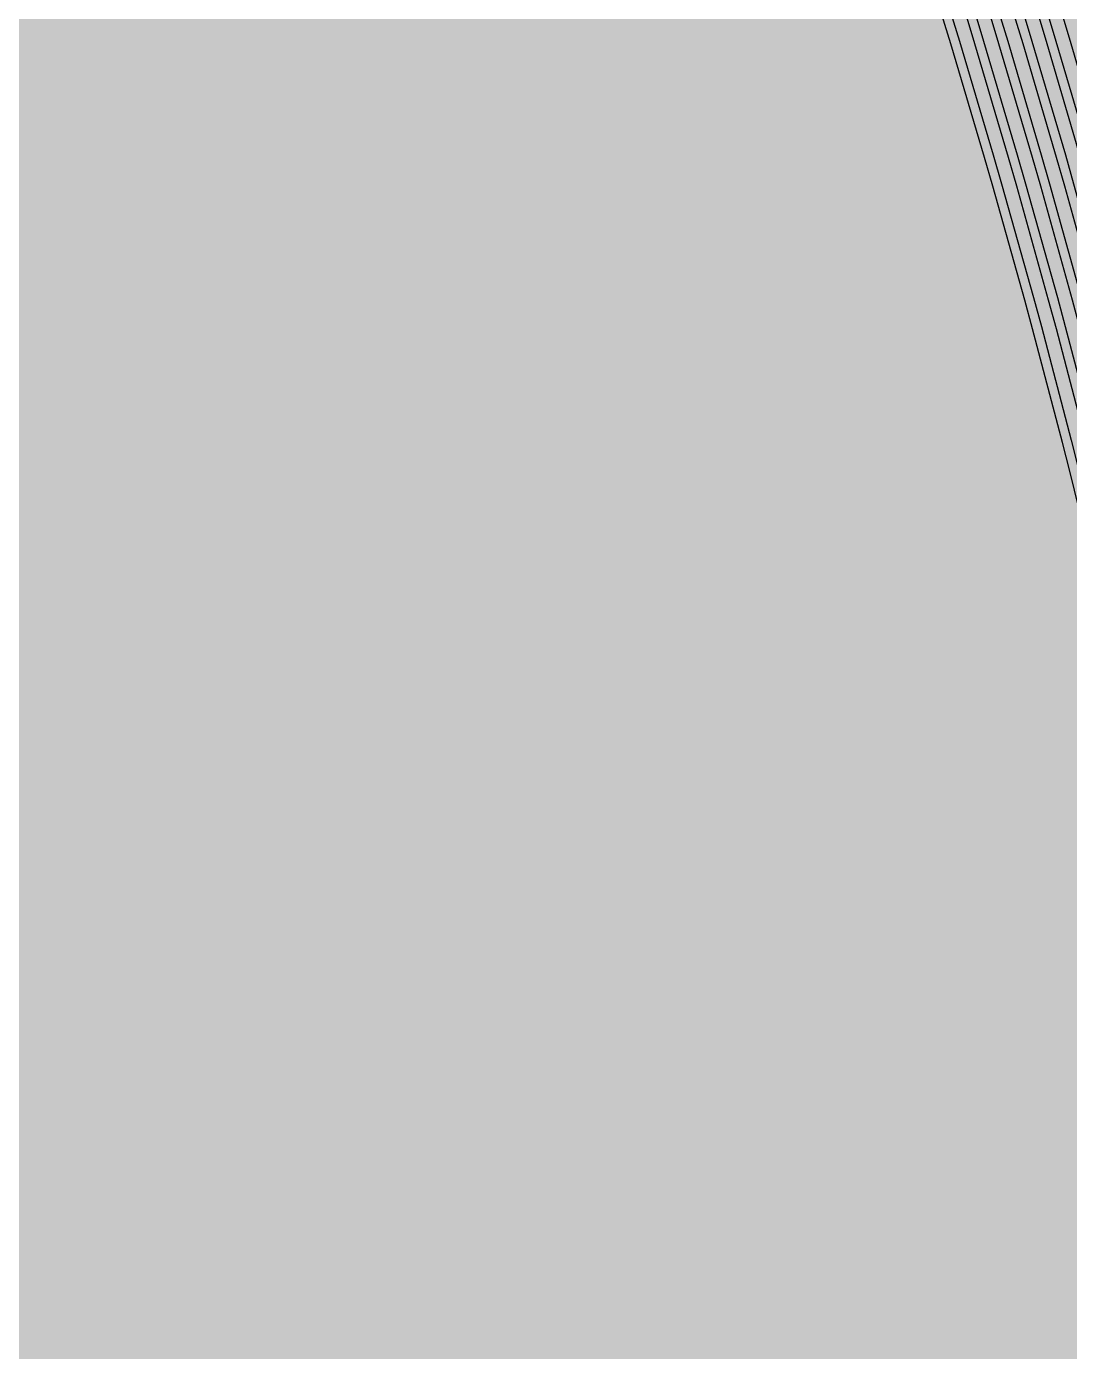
# Model space of a CAD drawing. Header units: metres. Extents: x -7220 to 10980, y -29667 to 1833.
# Drawn here: x 313.1 to 541.6, y -17403.7 to -17113.4 of the extents above; entities that cross this region are included whole.
import ezdxf

# ---------------------------------------------------------------- set-up
doc = ezdxf.new("R2010")
doc.units = ezdxf.units.M
doc.layers.add('Metal1', color=4, linetype='CONTINUOUS')
doc.layers.add('Polyimide', color=7, linetype='CONTINUOUS')

msp = doc.modelspace()

# ---------------------------------------------------------------- hatches: boundary and pattern name
at = {"layer": 'Polyimide'}
msp.add_hatch(color=7, dxfattribs=at).paths.add_polyline_path([(4099.45, -13861.55), (4142.64, -14152.77), (4214.18, -14438.35), (4313.36, -14715.55), (4439.24, -14981.69), (4590.59, -15234.21), (4765.97, -15470.68), (4963.68, -15688.82), (5181.82, -15886.53), (5418.29, -16061.91), (5670.81, -16213.26), (5936.95, -16339.14), (6214.15, -16438.32), (6499.73, -16509.85), (6790.95, -16553.05), (7085, -16567.5), (9980.38, -16567.5), (10058.79, -16571.35), (10136.45, -16582.87), (10212.6, -16601.95), (10286.52, -16628.4), (10357.49, -16661.96), (10424.83, -16702.32), (10487.89, -16749.09), (10546.06, -16801.81), (10598.78, -16859.98), (10645.55, -16923.04), (10685.91, -16990.38), (10719.48, -17061.35), (10745.93, -17135.27), (10765, -17211.43), (10776.52, -17289.08), (10780.38, -17367.5), (10780.38, -21957.3), (10741.61, -22012.91), (10705.97, -22070.59), (10673.58, -22130.14), (10644.53, -22191.39), (10618.92, -22254.16), (10596.82, -22318.25), (10578.3, -22383.46), (10563.41, -22449.6), (10552.21, -22516.46), (10544.72, -22583.84), (10540.97, -22651.53), (10540.97, -22719.32), (10544.72, -22787.01), (10552.21, -22854.38), (10563.41, -22921.24), (10578.3, -22987.38), (10596.82, -23052.6), (10618.92, -23116.68), (10644.53, -23179.45), (10673.58, -23240.71), (10705.97, -23300.26), (10741.61, -23357.93), (10780.38, -23413.54), (10780.38, -28667.5), (10776.52, -28745.91), (10765, -28823.57), (10745.93, -28899.73), (10719.48, -28973.65), (10685.91, -29044.62), (10645.55, -29111.96), (10598.78, -29175.01), (10546.06, -29233.19), (10487.89, -29285.91), (10424.83, -29332.68), (10357.49, -29373.04), (10286.52, -29406.6), (10212.6, -29433.05), (10136.45, -29452.13), (10058.79, -29463.65), (9980.38, -29467.5), (-6219.63, -29467.5), (-6298.04, -29463.65), (-6375.7, -29452.13), (-6451.85, -29433.05), (-6525.77, -29406.6), (-6596.74, -29373.04), (-6664.08, -29332.68), (-6727.14, -29285.91), (-6785.31, -29233.19), (-6838.03, -29175.01), (-6884.8, -29111.96), (-6925.16, -29044.62), (-6958.73, -28973.65), (-6985.18, -28899.73), (-7004.25, -28823.57), (-7015.77, -28745.91), (-7019.63, -28667.5), (-7019.63, -23426.32), (-6979.36, -23370.07), (-6942.33, -23311.63), (-6908.66, -23251.2), (-6878.45, -23188.96), (-6851.81, -23125.12), (-6828.81, -23059.88), (-6809.53, -22993.44), (-6794.04, -22926.02), (-6782.37, -22857.83), (-6774.57, -22789.09), (-6770.67, -22720.02), (-6770.67, -22650.84), (-6774.57, -22581.77), (-6782.37, -22513.03), (-6794.04, -22444.84), (-6809.53, -22377.42), (-6828.81, -22310.98), (-6851.81, -22245.74), (-6878.45, -22181.89), (-6908.66, -22119.66), (-6942.33, -22059.22), (-6979.36, -22000.79), (-7019.63, -21944.54), (-7019.63, -17367.5), (-7015.77, -17289.08), (-7004.25, -17211.43), (-6985.18, -17135.27), (-6958.73, -17061.35), (-6925.16, -16990.38), (-6884.8, -16923.04), (-6838.03, -16859.98), (-6785.31, -16801.81), (-6727.14, -16749.09), (-6664.08, -16702.32), (-6596.74, -16661.96), (-6525.77, -16628.4), (-6451.85, -16601.95), (-6375.7, -16582.87), (-6298.04, -16571.35), (-6219.63, -16567.5), (-3314, -16567.5), (-3019.95, -16553.05), (-2728.73, -16509.85), (-2443.15, -16438.32), (-2165.95, -16339.14), (-1899.81, -16213.26), (-1647.29, -16061.91), (-1410.82, -15886.53), (-1192.68, -15688.82), (-994.97, -15470.68), (-819.59, -15234.21), (-668.24, -14981.69), (-542.36, -14715.55), (-443.18, -14438.35), (-371.64, -14152.77), (-328.45, -13861.55), (-314, -13567.5), (-314, -13373.48), (-317.45, -13328.11), (-327.72, -13283.78), (-344.58, -13241.52), (-367.63, -13202.3), (-396.35, -13167.01), (-430.08, -13136.47), (-468.03, -13111.38), (-509.35, -13092.32), (-509.35, -13092.32), (-578.18, -13061.27), (-642.2, -13021.24), (-700.26, -12972.96), (-751.3, -12917.31), (-794.39, -12855.3), (-828.74, -12788.06), (-853.73, -12716.8), (-868.91, -12642.84), (-874, -12567.5), (-868.91, -12492.16), (-853.73, -12418.19), (-828.74, -12346.94), (-794.39, -12279.7), (-751.3, -12217.69), (-700.26, -12162.04), (-642.2, -12113.76), (-578.18, -12073.73), (-509.35, -12042.68), (-509.35, -12042.68), (-468.03, -12023.62), (-430.08, -11998.53), (-396.35, -11967.99), (-367.63, -11932.7), (-344.58, -11893.47), (-327.72, -11851.21), (-317.45, -11806.89), (-314, -11761.52), (-314, -11074.31), (-317.45, -11028.94), (-327.72, -10984.62), (-344.58, -10942.36), (-367.63, -10903.13), (-396.35, -10867.84), (-430.08, -10837.3), (-468.03, -10812.21), (-509.35, -10793.16), (-509.35, -10793.16), (-578.18, -10762.1), (-642.2, -10722.07), (-700.26, -10673.8), (-751.3, -10618.15), (-794.39, -10556.13), (-828.74, -10488.89), (-853.73, -10417.64), (-868.91, -10343.67), (-874, -10268.33), (-868.91, -10192.99), (-853.73, -10119.03), (-828.74, -10047.77), (-794.39, -9980.53), (-751.3, -9918.52), (-700.26, -9862.87), (-642.2, -9814.59), (-578.18, -9774.56), (-509.35, -9743.51), (-509.35, -9743.51), (-468.03, -9724.45), (-430.08, -9699.36), (-396.35, -9668.82), (-367.63, -9633.53), (-344.58, -9594.31), (-327.72, -9552.05), (-317.45, -9507.72), (-314, -9462.35), (-314, -8775.14), (-317.45, -8729.78), (-327.72, -8685.45), (-344.58, -8643.19), (-367.63, -8603.96), (-396.35, -8568.68), (-430.08, -8538.14), (-468.03, -8513.05), (-509.35, -8493.99), (-509.35, -8493.99), (-578.18, -8462.94), (-642.2, -8422.91), (-700.26, -8374.63), (-751.3, -8318.98), (-794.39, -8256.97), (-828.74, -8189.73), (-853.73, -8118.47), (-868.91, -8044.5), (-874, -7969.17), (-868.91, -7893.83), (-853.73, -7819.86), (-828.74, -7748.61), (-794.39, -7681.36), (-751.3, -7619.35), (-700.26, -7563.7), (-642.2, -7515.42), (-578.18, -7475.4), (-509.35, -7444.34), (-509.35, -7444.34), (-468.03, -7425.28), (-430.08, -7400.2), (-396.35, -7369.66), (-367.63, -7334.37), (-344.58, -7295.14), (-327.72, -7252.88), (-317.45, -7208.56), (-314, -7163.19), (-314, -6475.98), (-317.45, -6430.61), (-327.72, -6386.29), (-344.58, -6344.02), (-367.63, -6304.8), (-396.35, -6269.51), (-430.08, -6238.97), (-468.03, -6213.88), (-509.35, -6194.82), (-509.35, -6194.82), (-578.18, -6163.77), (-642.2, -6123.74), (-700.26, -6075.46), (-751.3, -6019.81), (-794.39, -5957.8), (-828.74, -5890.56), (-853.73, -5819.31), (-868.91, -5745.34), (-874, -5670), (-868.91, -5594.66), (-853.73, -5520.69), (-828.74, -5449.44), (-794.39, -5382.2), (-751.3, -5320.19), (-700.26, -5264.54), (-642.2, -5216.26), (-578.18, -5176.23), (-509.35, -5145.18), (-509.35, -5145.18), (-468.03, -5126.12), (-430.08, -5101.03), (-396.35, -5070.49), (-367.63, -5035.2), (-344.58, -4995.98), (-327.72, -4953.71), (-317.45, -4909.39), (-314, -4864.02), (-314, 380), (-314, 1532.5), (-269, 1532.5), (-268.78, 1525.63), (-268.1, 1518.79), (-266.98, 1512.02), (-265.42, 1505.32), (-263.43, 1498.75), (-261.01, 1492.32), (-258.17, 1486.06), (-254.93, 1480), (-251.3, 1474.17), (-247.3, 1468.58), (-242.94, 1463.27), (-238.25, 1458.25), (-233.23, 1453.56), (-227.92, 1449.2), (-222.33, 1445.2), (-216.5, 1441.57), (-210.44, 1438.33), (-204.18, 1435.49), (-197.75, 1433.07), (-191.18, 1431.08), (-184.48, 1429.52), (-177.71, 1428.4), (-170.87, 1427.72), (-164, 1427.5), (-157.13, 1427.72), (-150.29, 1428.4), (-143.52, 1429.52), (-136.82, 1431.08), (-130.25, 1433.07), (-123.82, 1435.49), (-117.56, 1438.33), (-111.5, 1441.57), (-105.67, 1445.2), (-100.08, 1449.2), (-94.77, 1453.56), (-89.75, 1458.25), (-85.06, 1463.27), (-80.7, 1468.58), (-76.7, 1474.17), (-73.07, 1480), (-69.83, 1486.06), (-66.99, 1492.32), (-64.57, 1498.75), (-62.58, 1505.32), (-61.02, 1512.02), (-59.9, 1518.79), (-59.22, 1525.63), (-59, 1532.5), (1786, 1532.5), (3835, 1532.5), (3835.21, 1539.04), (3835.86, 1545.55), (3836.92, 1552.01), (3838.41, 1558.38), (3840.31, 1564.64), (3842.61, 1570.77), (3845.31, 1576.73), (3848.4, 1582.5), (3851.85, 1588.06), (3855.66, 1593.38), (3859.82, 1598.43), (3864.29, 1603.21), (3869.07, 1607.68), (3874.12, 1611.84), (3879.44, 1615.65), (3885, 1619.1), (3890.77, 1622.19), (3896.73, 1624.89), (3902.86, 1627.19), (3909.12, 1629.09), (3915.49, 1630.58), (3921.95, 1631.64), (3928.46, 1632.29), (3935, 1632.5), (3941.54, 1632.29), (3948.05, 1631.64), (3954.51, 1630.58), (3960.88, 1629.09), (3967.14, 1627.19), (3973.27, 1624.89), (3979.23, 1622.19), (3985, 1619.1), (3990.56, 1615.65), (3995.88, 1611.84), (4000.93, 1607.68), (4005.71, 1603.21), (4010.18, 1598.43), (4014.34, 1593.38), (4018.15, 1588.06), (4021.6, 1582.5), (4024.69, 1576.73), (4027.39, 1570.77), (4029.69, 1564.64), (4031.59, 1558.38), (4033.08, 1552.01), (4034.14, 1545.55), (4034.79, 1539.04), (4035, 1532.5), (4085, 1532.5), (4085, 380), (4085, 330), (4085, -4864.02), (4088.45, -4909.39), (4098.72, -4953.71), (4115.58, -4995.98), (4138.63, -5035.2), (4167.35, -5070.49), (4201.08, -5101.03), (4239.03, -5126.12), (4280.35, -5145.18), (4280.35, -5145.18), (4349.18, -5176.23), (4413.2, -5216.26), (4471.26, -5264.54), (4522.3, -5320.19), (4565.39, -5382.2), (4599.74, -5449.44), (4624.73, -5520.69), (4639.91, -5594.66), (4645, -5670), (4639.91, -5745.34), (4624.73, -5819.31), (4599.74, -5890.56), (4565.39, -5957.8), (4522.3, -6019.81), (4471.26, -6075.46), (4413.2, -6123.74), (4349.18, -6163.77), (4280.35, -6194.82), (4239.03, -6213.88), (4201.08, -6238.97), (4167.35, -6269.51), (4138.63, -6304.8), (4115.58, -6344.02), (4098.72, -6386.29), (4088.45, -6430.61), (4085, -6475.98), (4085, -13567.5), (4099.45, -13861.55)])

# ---------------------------------------------------------------- linework, layer by layer
at = {"layer": 'Metal1'}
for points in [[(583.16, -17423.16), (579.53, -17398.2), (578.56, -17391.93), (574.51, -17366.98), (573.44, -17360.71), (568.98, -17335.76), (567.8, -17329.48), (562.93, -17304.53), (561.65, -17298.25), (556.35, -17273.31), (554.97, -17267.03), (549.26, -17242.09), (547.77, -17235.8), (541.63, -17210.87), (540.03, -17204.58), (533.47, -17179.65), (531.77, -17173.35), (524.78, -17148.42), (522.96, -17142.13), (515.55, -17117.2), (513.62, -17110.9)], [(515.53, -17110.31), (517.46, -17116.62), (524.88, -17141.57), (526.7, -17147.88), (533.69, -17172.82), (535.41, -17179.13), (541.97, -17204.08), (543.57, -17210.38), (549.71, -17235.33), (551.21, -17241.64), (556.92, -17266.59), (558.31, -17272.89), (563.61, -17297.85), (564.89, -17304.14), (569.77, -17329.1), (570.94, -17335.4), (575.41, -17360.36), (576.48, -17366.65), (580.53, -17391.62), (581.5, -17397.9), (585.15, -17422.87)], [(588.23, -17423.15), (584.6, -17398.2), (583.64, -17391.93), (579.6, -17366.98), (578.53, -17360.7), (574.09, -17335.76), (572.91, -17329.48), (568.05, -17304.53), (566.78, -17298.25), (561.5, -17273.31), (560.12, -17267.03), (554.43, -17242.09), (552.94, -17235.8), (546.83, -17210.87), (545.23, -17204.58), (538.7, -17179.65), (536.99, -17173.35), (530.03, -17148.42), (528.22, -17142.13), (520.83, -17117.2), (518.91, -17110.9)], [(520.82, -17110.31), (522.74, -17116.62), (530.14, -17141.57), (531.96, -17147.88), (538.92, -17172.82), (540.63, -17179.13), (547.17, -17204.08), (548.77, -17210.38), (554.89, -17235.34), (556.38, -17241.64), (562.07, -17266.59), (563.46, -17272.89), (568.74, -17297.85), (570.02, -17304.14), (574.88, -17329.1), (576.05, -17335.4), (580.5, -17360.36), (581.57, -17366.65), (585.61, -17391.62), (586.58, -17397.9), (590.21, -17422.87)], [(593.29, -17423.15), (589.67, -17398.2), (588.71, -17391.93), (584.69, -17366.98), (583.63, -17360.7), (579.19, -17335.75), (578.03, -17329.48), (573.18, -17304.53), (571.91, -17298.25), (566.65, -17273.31), (565.28, -17267.03), (559.6, -17242.09), (558.12, -17235.8), (552.03, -17210.87), (550.44, -17204.58), (543.92, -17179.64), (542.22, -17173.35), (535.29, -17148.42), (533.48, -17142.13), (526.11, -17117.2), (524.19, -17110.9)], [(526.11, -17110.31), (528.03, -17116.63), (535.4, -17141.57), (537.21, -17147.88), (544.15, -17172.82), (545.86, -17179.13), (552.37, -17204.08), (553.97, -17210.38), (560.06, -17235.34), (561.55, -17241.64), (567.23, -17266.59), (568.61, -17272.89), (573.87, -17297.85), (575.14, -17304.14), (579.99, -17329.11), (581.16, -17335.4), (585.6, -17360.36), (586.66, -17366.65), (590.69, -17391.62), (591.65, -17397.9), (595.27, -17422.88)], [(598.35, -17423.15), (594.74, -17398.2), (593.79, -17391.93), (589.78, -17366.98), (588.72, -17360.7), (584.3, -17335.75), (583.14, -17329.48), (578.31, -17304.53), (577.04, -17298.25), (571.8, -17273.31), (570.43, -17267.03), (564.77, -17242.09), (563.3, -17235.8), (557.22, -17210.87), (555.64, -17204.58), (549.15, -17179.64), (547.45, -17173.35), (540.54, -17148.42), (538.74, -17142.13), (531.39, -17117.2), (529.48, -17110.9)], [(531.4, -17110.31), (533.31, -17116.63), (540.66, -17141.57), (542.46, -17147.88), (549.38, -17172.82), (551.08, -17179.13), (557.58, -17204.08), (559.17, -17210.38), (565.24, -17235.34), (566.72, -17241.64), (572.38, -17266.59), (573.76, -17272.89), (579, -17297.85), (580.27, -17304.14), (585.1, -17329.11), (586.27, -17335.4), (590.69, -17360.36), (591.75, -17366.65), (595.76, -17391.62), (596.72, -17397.9), (600.33, -17422.88)], [(603.41, -17423.15), (599.82, -17398.2), (598.86, -17391.93), (594.87, -17366.98), (593.81, -17360.7), (589.41, -17335.75), (588.25, -17329.48), (583.44, -17304.53), (582.17, -17298.25), (576.95, -17273.31), (575.58, -17267.03), (569.95, -17242.09), (568.47, -17235.8), (562.42, -17210.86), (560.84, -17204.58), (554.37, -17179.64), (552.68, -17173.35), (545.79, -17148.42), (544, -17142.12), (536.68, -17117.2), (534.77, -17110.9)], [(536.68, -17110.31), (538.59, -17116.63), (545.92, -17141.57), (547.72, -17147.88), (554.61, -17172.82), (556.3, -17179.13), (562.78, -17204.08), (564.36, -17210.38), (570.42, -17235.34), (571.9, -17241.64), (577.54, -17266.59), (578.91, -17272.89), (584.13, -17297.85), (585.4, -17304.14), (590.21, -17329.11), (591.38, -17335.4), (595.78, -17360.36), (596.84, -17366.65), (600.84, -17391.62), (601.8, -17397.9), (605.39, -17422.88)], [(608.47, -17423.15), (604.89, -17398.2), (603.94, -17391.93), (599.96, -17366.97), (598.91, -17360.7), (594.52, -17335.75), (593.36, -17329.48), (588.56, -17304.53), (587.31, -17298.25), (582.1, -17273.31), (580.74, -17267.03), (575.12, -17242.09), (573.65, -17235.8), (567.62, -17210.86), (566.04, -17204.58), (559.59, -17179.64), (557.91, -17173.35), (551.04, -17148.42), (549.25, -17142.12), (541.96, -17117.2), (540.06, -17110.9)]]:
    msp.add_lwpolyline(points, dxfattribs=at)

doc.saveas('drawing.dxf')
